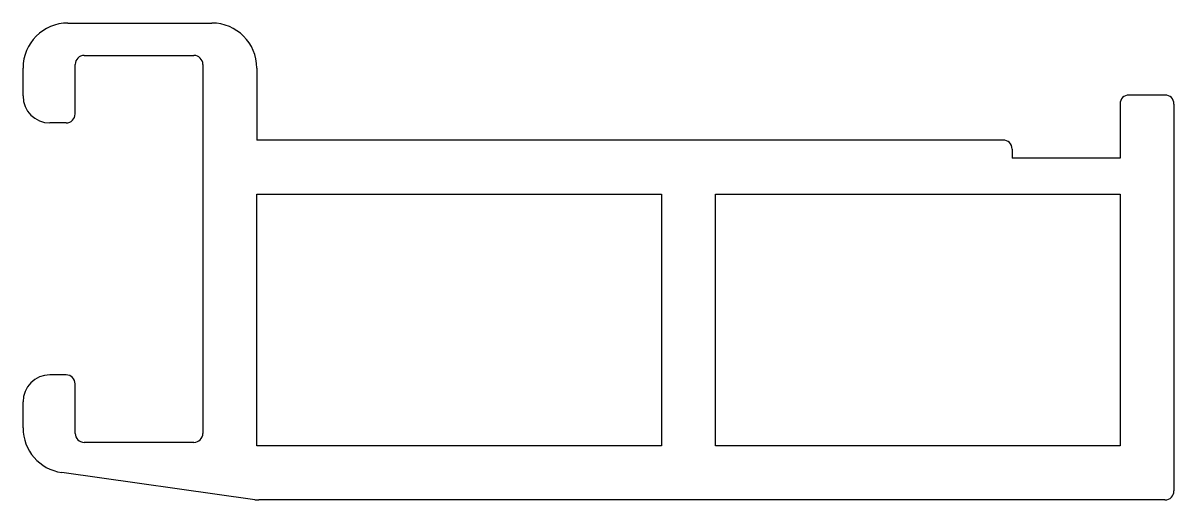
# Model space of a CAD drawing. Extents: x 363.1 to 427.1, y 145.5 to 172.
import ezdxf

# ---------------------------------------------------------------- set-up
doc = ezdxf.new("R2010")
doc.units = 0
doc.layers.get('0').update_dxf_attribs({"linetype": 'CONTINUOUS'})

msp = doc.modelspace()

# ---------------------------------------------------------------- linework, layer by layer
for p, q in [((365.64, 171.956), (373.64, 171.956)), ((366.04, 166.906), (366.04, 169.656)), ((366.54, 170.156), (372.64, 170.156)), ((373.14, 169.656), (373.14, 149.156)), ((363.14, 167.906), (363.14, 169.456)), ((376.14, 169.456), (376.14, 165.456)), ((426.64, 167.956), (424.64, 167.956)), ((424.14, 167.456), (424.14, 164.456)), ((427.14, 167.456), (427.14, 145.956)), ((365.54, 166.406), (364.64, 166.406)), ((417.64, 165.456), (376.14, 165.456)), ((418.14, 164.956), (418.14, 164.456)), ((424.14, 164.456), (418.14, 164.456)), ((376.14, 148.456), (376.14, 162.456)), ((376.14, 162.456), (398.64, 162.456)), ((398.64, 162.456), (398.64, 148.456)), ((401.64, 148.456), (401.64, 162.456)), ((401.64, 162.456), (424.14, 162.456)), ((424.14, 162.456), (424.14, 148.456)), ((365.54, 152.406), (364.64, 152.406)), ((366.04, 149.156), (366.04, 151.906)), ((363.14, 149.456), (363.14, 150.906)), ((372.64, 148.656), (366.54, 148.656)), ((398.64, 148.456), (376.14, 148.456)), ((424.14, 148.456), (401.64, 148.456)), ((376.037, 145.47), (365.292, 146.98)), ((426.64, 145.456), (376.245, 145.456))]:
    msp.add_line(p, q)
for centre, radius, start, end in [((365.64, 169.456), 2.5, 90, 180), ((373.64, 169.456), 2.5, 0, 90), ((366.54, 169.656), 0.5, 90, 180), ((372.64, 169.656), 0.5, 0, 90), ((364.64, 167.906), 1.5, 180, 270), ((424.64, 167.456), 0.5, 90, 180), ((426.64, 167.456), 0.5, 0, 90), ((365.54, 166.906), 0.5, 270, 0), ((417.64, 164.956), 0.5, 0, 90), ((364.64, 150.906), 1.5, 90, 180), ((365.54, 151.906), 0.5, 0, 90), ((365.64, 149.456), 2.5, 180, 262), ((366.54, 149.156), 0.5, 180, 270), ((372.64, 149.156), 0.5, 270, 0), ((426.64, 145.956), 0.5, 270, 0), ((376.245, 146.956), 1.5, 262, 270)]:
    msp.add_arc(centre, radius, start, end)

doc.saveas('drawing.dxf')
